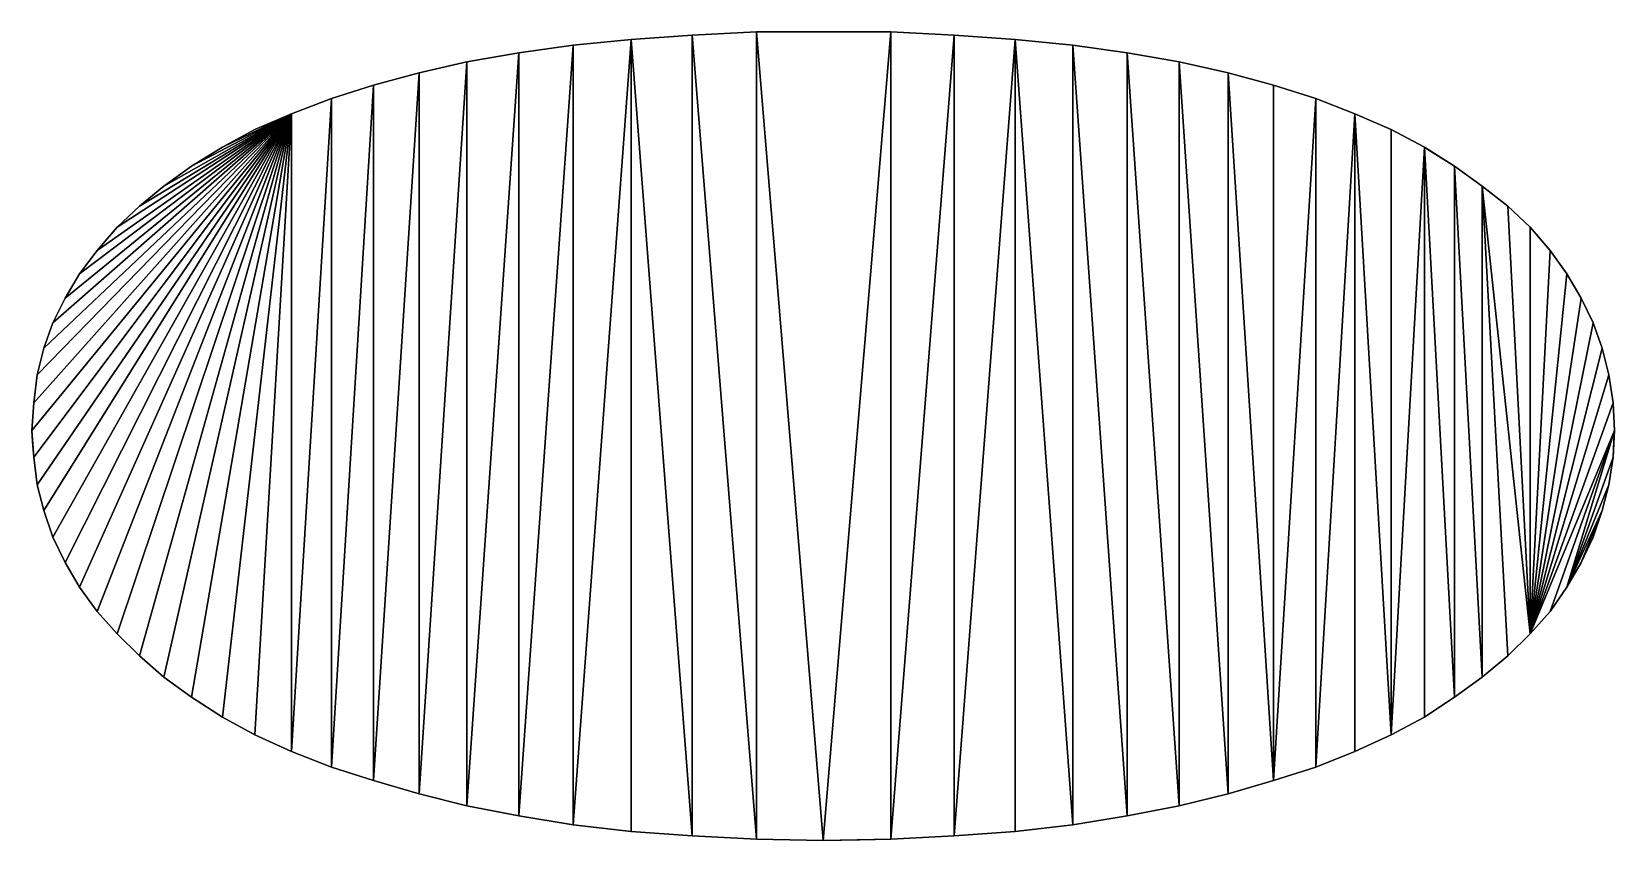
# Model space of a CAD drawing. Header units: inches. Extents: x 62 to 1153, y 3 to 780.
# Drawn here: x 393.945 to 395.371, y 219.602 to 220.33 of the extents above; entities that cross this region are included whole.
import ezdxf

# ---------------------------------------------------------------- set-up
doc = ezdxf.new("R2010")
doc.units = ezdxf.units.IN
doc.header["$MEASUREMENT"] = 0
doc.layers.add('ConstLine', color=6, linetype='Continuous')

msp = doc.modelspace()

# ---------------------------------------------------------------- linework, layer by layer
at = {"layer": 'ConstLine'}
for points in [[(394.4329, 220.3176, 5), (394.3839, 220.3106, 5), (394.3839, 219.6236, 5)], [(394.3839, 219.6236, 5), (394.4329, 219.6156, 5), (394.4329, 220.3176, 5)], [(394.4329, 220.3176, 4), (394.3839, 220.3106, 4), (394.3839, 220.3106, 5)], [(394.4329, 220.3176, 4), (394.3839, 220.3106, 5), (394.4329, 220.3176, 5)], [(394.4849, 220.3226, 5), (394.4329, 220.3176, 5), (394.4329, 219.6156, 5)], [(394.4849, 219.6096, 5), (394.4849, 220.3226, 5), (394.4329, 219.6156, 5)], [(394.4849, 220.3226, 4), (394.4329, 220.3176, 4), (394.4329, 220.3176, 5)], [(394.4849, 220.3226, 4), (394.4329, 220.3176, 5), (394.4849, 220.3226, 5)], [(394.4849, 220.3226, 5), (394.5399, 219.6056, 5), (394.5399, 220.3266, 5)], [(394.5399, 220.3266, 4), (394.4849, 220.3226, 4), (394.4849, 220.3226, 5)], [(394.5399, 220.3266, 4), (394.4849, 220.3226, 5), (394.5399, 220.3266, 5)], [(394.5399, 219.6056, 5), (394.4849, 220.3226, 5), (394.4849, 219.6096, 5)], [(394.5979, 220.3296, 5), (394.5399, 220.3266, 5), (394.5979, 219.6026, 5)], [(394.5979, 220.3296, 5), (394.5979, 220.3296, 4), (394.5399, 220.3266, 4)], [(394.5979, 220.3296, 5), (394.5399, 220.3266, 4), (394.5399, 220.3266, 5)], [(394.5979, 219.6026, 5), (394.5399, 220.3266, 5), (394.5399, 219.6056, 5)], [(394.5979, 220.3296, 5), (394.6579, 219.6016, 5), (394.7189, 220.3296, 5)], [(394.6579, 219.6016, 5), (394.5979, 220.3296, 5), (394.5979, 219.6026, 5)], [(394.5979, 220.3296, 5), (394.7189, 220.3296, 5), (394.5979, 220.3296, 4)], [(394.7189, 220.3296, 4), (394.5979, 220.3296, 4), (394.7189, 220.3296, 5)], [(394.7189, 219.6026, 5), (394.7189, 220.3296, 5), (394.6579, 219.6016, 5)], [(394.7189, 220.3296, 5), (394.7189, 219.6026, 5), (394.7759, 220.3266, 5)], [(394.7759, 220.3266, 4), (394.7189, 220.3296, 4), (394.7189, 220.3296, 5)], [(394.7759, 220.3266, 4), (394.7189, 220.3296, 5), (394.7759, 220.3266, 5)], [(394.7189, 219.6026, 5), (394.7759, 219.6056, 5), (394.7759, 220.3266, 5)], [(394.8309, 220.3226, 5), (394.7759, 220.3266, 5), (394.7759, 219.6056, 5)], [(394.8309, 220.3226, 4), (394.7759, 220.3266, 4), (394.7759, 220.3266, 5)], [(394.8309, 220.3226, 4), (394.7759, 220.3266, 5), (394.8309, 220.3226, 5)], [(394.7759, 219.6056, 5), (394.8309, 219.6096, 5), (394.8309, 220.3226, 5)], [(394.8829, 220.3176, 5), (394.8309, 220.3226, 5), (394.8829, 219.6156, 5)], [(394.8309, 219.6096, 5), (394.8829, 219.6156, 5), (394.8309, 220.3226, 5)], [(394.8829, 220.3176, 4), (394.8309, 220.3226, 4), (394.8309, 220.3226, 5)], [(394.8829, 220.3176, 4), (394.8309, 220.3226, 5), (394.8829, 220.3176, 5)], [(394.9319, 220.3106, 5), (394.8829, 220.3176, 5), (394.9319, 219.6236, 5)], [(394.8829, 219.6156, 5), (394.9319, 219.6236, 5), (394.8829, 220.3176, 5)], [(394.9319, 220.3106, 4), (394.8829, 220.3176, 4), (394.8829, 220.3176, 5)], [(394.9319, 220.3106, 4), (394.8829, 220.3176, 5), (394.9319, 220.3106, 5)], [(394.3839, 220.3106, 5), (394.3369, 220.3026, 5), (394.3369, 219.6326, 5)], [(394.3369, 219.6326, 5), (394.3839, 219.6236, 5), (394.3839, 220.3106, 5)], [(394.3839, 220.3106, 4), (394.3369, 220.3026, 4), (394.3369, 220.3026, 5)], [(394.3839, 220.3106, 4), (394.3369, 220.3026, 5), (394.3839, 220.3106, 5)], [(394.9319, 219.6236, 5), (394.9789, 219.6326, 5), (394.9319, 220.3106, 5)], [(394.9789, 220.3026, 5), (394.9319, 220.3106, 5), (394.9789, 219.6326, 5)], [(394.9789, 220.3026, 4), (394.9319, 220.3106, 4), (394.9319, 220.3106, 5)], [(394.9789, 220.3026, 4), (394.9319, 220.3106, 5), (394.9789, 220.3026, 5)], [(394.2939, 220.2926, 5), (394.2529, 220.2816, 5), (394.2529, 219.6556, 5)], [(394.2529, 219.6556, 5), (394.2939, 219.6436, 5), (394.2939, 220.2926, 5)], [(394.2939, 220.2926, 4), (394.2529, 220.2816, 4), (394.2529, 220.2816, 5)], [(394.2939, 220.2926, 4), (394.2529, 220.2816, 5), (394.2939, 220.2926, 5)], [(394.2939, 219.6436, 5), (394.3369, 219.6326, 5), (394.3369, 220.3026, 5)], [(394.3369, 220.3026, 5), (394.2939, 220.2926, 5), (394.2939, 219.6436, 5)], [(394.3369, 220.3026, 4), (394.2939, 220.2926, 4), (394.2939, 220.2926, 5)], [(394.3369, 220.3026, 4), (394.2939, 220.2926, 5), (394.3369, 220.3026, 5)], [(394.9789, 219.6326, 5), (395.0229, 219.6436, 5), (394.9789, 220.3026, 5)], [(395.0229, 220.2926, 5), (394.9789, 220.3026, 5), (395.0229, 219.6436, 5)], [(395.0229, 220.2926, 4), (394.9789, 220.3026, 4), (394.9789, 220.3026, 5)], [(395.0229, 220.2926, 4), (394.9789, 220.3026, 5), (395.0229, 220.2926, 5)], [(395.0639, 220.2816, 5), (395.0229, 220.2926, 5), (395.0639, 219.6556, 5)], [(395.0229, 219.6436, 5), (395.0639, 219.6556, 5), (395.0229, 220.2926, 5)], [(395.0639, 220.2816, 4), (395.0229, 220.2926, 4), (395.0229, 220.2926, 5)], [(395.0639, 220.2816, 4), (395.0229, 220.2926, 5), (395.0639, 220.2816, 5)], [(394.2529, 220.2816, 5), (394.2149, 220.2696, 5), (394.2149, 219.6676, 5)], [(394.2149, 219.6676, 5), (394.2529, 219.6556, 5), (394.2529, 220.2816, 5)], [(394.2529, 220.2816, 4), (394.2149, 220.2696, 4), (394.2149, 220.2696, 5)], [(394.2529, 220.2816, 4), (394.2149, 220.2696, 5), (394.2529, 220.2816, 5)], [(395.1019, 220.2696, 5), (395.0639, 220.2816, 5), (395.0639, 219.6556, 5)], [(395.1019, 220.2696, 4), (395.0639, 220.2816, 4), (395.0639, 220.2816, 5)], [(395.1019, 220.2696, 4), (395.0639, 220.2816, 5), (395.1019, 220.2696, 5)], [(394.2149, 220.2696, 5), (394.1789, 220.2556, 5), (394.1789, 219.6816, 5)], [(394.1789, 219.6816, 5), (394.2149, 219.6676, 5), (394.2149, 220.2696, 5)], [(394.2149, 220.2696, 4), (394.1789, 220.2556, 4), (394.1789, 220.2556, 5)], [(394.2149, 220.2696, 4), (394.1789, 220.2556, 5), (394.2149, 220.2696, 5)], [(395.0639, 219.6556, 5), (395.1019, 219.6676, 5), (395.1019, 220.2696, 5)], [(395.1369, 220.2556, 5), (395.1019, 220.2696, 5), (395.1019, 219.6676, 5)], [(395.1369, 220.2556, 4), (395.1019, 220.2696, 4), (395.1019, 220.2696, 5)], [(395.1369, 220.2556, 4), (395.1019, 220.2696, 5), (395.1369, 220.2556, 5)], [(393.9449, 219.9706, 5), (393.9469, 219.9466, 5), (394.1789, 220.2556, 5)], [(394.1789, 220.2556, 5), (393.9469, 219.9956, 5), (393.9449, 219.9706, 5)], [(393.9469, 219.9466, 5), (393.9499, 219.9216, 5), (394.1789, 220.2556, 5)], [(394.1789, 220.2556, 5), (393.9499, 220.0206, 5), (393.9469, 219.9956, 5)], [(394.1789, 220.2556, 5), (393.9559, 220.0446, 5), (393.9499, 220.0206, 5)], [(393.9499, 219.9216, 5), (393.9559, 219.8986, 5), (394.1789, 220.2556, 5)], [(393.9559, 219.8986, 5), (393.9639, 219.8746, 5), (394.1789, 220.2556, 5)], [(394.1789, 220.2556, 5), (393.9639, 220.0676, 5), (393.9559, 220.0446, 5)], [(393.9639, 219.8746, 5), (393.9749, 219.8516, 5), (394.1789, 220.2556, 5)], [(394.1789, 220.2556, 5), (393.9749, 220.0896, 5), (393.9639, 220.0676, 5)], [(393.9749, 219.8516, 5), (393.9879, 219.8296, 5), (394.1789, 220.2556, 5)], [(394.1789, 220.2556, 5), (393.9879, 220.1116, 5), (393.9749, 220.0896, 5)], [(393.9879, 219.8296, 5), (394.0039, 219.8076, 5), (394.1789, 220.2556, 5)], [(394.1789, 220.2556, 5), (394.0039, 220.1326, 5), (393.9879, 220.1116, 5)], [(394.1789, 220.2556, 5), (394.0219, 220.1536, 5), (394.0039, 220.1326, 5)], [(394.0039, 219.8076, 5), (394.0219, 219.7876, 5), (394.1789, 220.2556, 5)], [(394.1789, 220.2556, 5), (394.0419, 220.1726, 5), (394.0219, 220.1536, 5)], [(394.0219, 219.7876, 5), (394.0419, 219.7676, 5), (394.1789, 220.2556, 5)], [(394.1789, 220.2556, 5), (394.0639, 220.1906, 5), (394.0419, 220.1726, 5)], [(394.0419, 219.7676, 5), (394.0639, 219.7486, 5), (394.1789, 220.2556, 5)], [(394.1789, 220.2556, 5), (394.0889, 220.2086, 5), (394.0639, 220.1906, 5)], [(394.0639, 219.7486, 5), (394.0889, 219.7306, 5), (394.1789, 220.2556, 5)], [(394.1789, 220.2556, 5), (394.1169, 220.2256, 5), (394.0889, 220.2086, 5)], [(394.0889, 219.7306, 5), (394.1169, 219.7126, 5), (394.1789, 220.2556, 5)], [(394.1789, 220.2556, 5), (394.1459, 220.2416, 5), (394.1169, 220.2256, 5)], [(394.1169, 219.7126, 5), (394.1459, 219.6966, 5), (394.1789, 220.2556, 5)], [(394.1459, 219.6966, 5), (394.1789, 219.6816, 5), (394.1789, 220.2556, 5)], [(394.1789, 220.2556, 4), (394.1459, 220.2416, 4), (394.1459, 220.2416, 5)], [(394.1789, 220.2556, 4), (394.1459, 220.2416, 5), (394.1789, 220.2556, 5)], [(395.1019, 219.6676, 5), (395.1369, 219.6816, 5), (395.1369, 220.2556, 5)], [(395.1369, 219.6816, 5), (395.1699, 219.6966, 5), (395.1369, 220.2556, 5)], [(395.1699, 220.2416, 5), (395.1369, 220.2556, 5), (395.1699, 219.6966, 5)], [(395.1699, 220.2416, 4), (395.1369, 220.2556, 4), (395.1369, 220.2556, 5)], [(395.1699, 220.2416, 4), (395.1369, 220.2556, 5), (395.1699, 220.2416, 5)], [(394.1459, 220.2416, 4), (394.1169, 220.2256, 4), (394.1169, 220.2256, 5)], [(394.1459, 220.2416, 4), (394.1169, 220.2256, 5), (394.1459, 220.2416, 5)], [(395.1999, 220.2256, 5), (395.1699, 220.2416, 5), (395.1699, 219.6966, 5)], [(395.1999, 220.2256, 4), (395.1699, 220.2416, 4), (395.1699, 220.2416, 5)], [(395.1999, 220.2256, 4), (395.1699, 220.2416, 5), (395.1999, 220.2256, 5)], [(394.1169, 220.2256, 4), (394.0889, 220.2086, 4), (394.0889, 220.2086, 5)], [(394.1169, 220.2256, 4), (394.0889, 220.2086, 5), (394.1169, 220.2256, 5)], [(395.1699, 219.6966, 5), (395.1999, 219.7126, 5), (395.1999, 220.2256, 5)], [(395.1999, 219.7126, 5), (395.2269, 219.7306, 5), (395.1999, 220.2256, 5)], [(395.2269, 220.2086, 5), (395.1999, 220.2256, 5), (395.2269, 219.7306, 5)], [(395.2029, 220.2237, 4), (395.1999, 220.2256, 4), (395.1999, 220.2256, 5)], [(395.2029, 220.2237, 4), (395.1999, 220.2256, 5), (395.2269, 220.2086, 5)], [(395.2269, 220.2086, 4), (395.2029, 220.2237, 4), (395.2269, 220.2086, 5)], [(394.0889, 220.2086, 4), (394.0639, 220.1906, 4), (394.0639, 220.1906, 5)], [(394.0889, 220.2086, 4), (394.0639, 220.1906, 5), (394.0889, 220.2086, 5)], [(395.2269, 220.2086, 5), (395.2519, 219.7486, 5), (395.2519, 220.1906, 5)], [(395.2269, 219.7306, 5), (395.2519, 219.7486, 5), (395.2269, 220.2086, 5)], [(395.2519, 220.1906, 4), (395.2269, 220.2086, 4), (395.2269, 220.2086, 5)], [(395.2519, 220.1906, 4), (395.2269, 220.2086, 5), (395.2519, 220.1906, 5)], [(394.0639, 220.1906, 4), (394.0419, 220.1726, 4), (394.0419, 220.1726, 5)], [(394.0639, 220.1906, 4), (394.0419, 220.1726, 5), (394.0639, 220.1906, 5)], [(395.2519, 220.1906, 5), (395.2949, 219.7876, 5), (395.2749, 220.1726, 5)], [(395.2749, 219.7676, 5), (395.2519, 220.1906, 5), (395.2519, 219.7486, 5)], [(395.2949, 219.7876, 5), (395.2519, 220.1906, 5), (395.2749, 219.7676, 5)], [(395.2749, 220.1726, 4), (395.2519, 220.1906, 4), (395.2519, 220.1906, 5)], [(395.2749, 220.1726, 4), (395.2519, 220.1906, 5), (395.2749, 220.1726, 5)], [(394.0419, 220.1726, 4), (394.0219, 220.1536, 4), (394.0219, 220.1536, 5)], [(394.0419, 220.1726, 4), (394.0219, 220.1536, 5), (394.0419, 220.1726, 5)], [(395.2749, 220.1726, 5), (395.2949, 219.7876, 5), (395.2949, 220.1536, 5)], [(395.2949, 220.1536, 4), (395.2749, 220.1726, 4), (395.2749, 220.1726, 5)], [(395.2949, 220.1536, 4), (395.2749, 220.1726, 5), (395.2949, 220.1536, 5)], [(394.0219, 220.1536, 4), (394.0039, 220.1326, 4), (394.0039, 220.1326, 5)], [(394.0219, 220.1536, 4), (394.0039, 220.1326, 5), (394.0219, 220.1536, 5)], [(395.2949, 220.1536, 5), (395.2949, 219.7876, 5), (395.3129, 220.1326, 5)], [(395.2949, 220.1536, 4), (395.2949, 220.1536, 5), (395.3129, 220.1326, 5)], [(395.2949, 220.1536, 4), (395.3129, 220.1326, 5), (395.3129, 220.1326, 4)], [(394.0039, 220.1326, 4), (393.9879, 220.1116, 4), (393.9879, 220.1116, 5)], [(394.0039, 220.1326, 4), (393.9879, 220.1116, 5), (394.0039, 220.1326, 5)], [(395.3129, 220.1326, 5), (395.2949, 219.7876, 5), (395.3279, 220.1116, 5)], [(395.3129, 220.1326, 4), (395.3129, 220.1326, 5), (395.3279, 220.1116, 5)], [(395.3129, 220.1326, 4), (395.3279, 220.1116, 5), (395.3279, 220.1116, 4)], [(393.9879, 220.1116, 4), (393.9749, 220.0896, 4), (393.9749, 220.0896, 5)], [(393.9879, 220.1116, 4), (393.9749, 220.0896, 5), (393.9879, 220.1116, 5)], [(395.3279, 220.1116, 5), (395.2949, 219.7876, 5), (395.3409, 220.0896, 5)], [(395.3279, 220.1116, 4), (395.3279, 220.1116, 5), (395.3409, 220.0896, 5)], [(395.3279, 220.1116, 4), (395.3409, 220.0896, 5), (395.3409, 220.0896, 4)], [(393.9749, 220.0896, 4), (393.9639, 220.0676, 4), (393.9639, 220.0676, 5)], [(393.9749, 220.0896, 4), (393.9639, 220.0676, 5), (393.9749, 220.0896, 5)], [(395.3409, 220.0896, 5), (395.2949, 219.7876, 5), (395.3519, 220.0676, 5)], [(395.3409, 220.0896, 4), (395.3409, 220.0896, 5), (395.3519, 220.0676, 5)], [(395.3409, 220.0896, 4), (395.3519, 220.0676, 5), (395.3519, 220.0676, 4)], [(393.9639, 220.0676, 4), (393.9559, 220.0446, 4), (393.9559, 220.0446, 5)], [(393.9639, 220.0676, 4), (393.9559, 220.0446, 5), (393.9639, 220.0676, 5)], [(395.3519, 220.0676, 5), (395.2949, 219.7876, 5), (395.3599, 220.0446, 5)], [(395.3519, 220.0676, 4), (395.3519, 220.0676, 5), (395.3599, 220.0446, 5)], [(395.3519, 220.0676, 4), (395.3599, 220.0446, 5), (395.3599, 220.0446, 4)], [(393.9559, 220.0446, 4), (393.9499, 220.0206, 4), (393.9499, 220.0206, 5)], [(393.9559, 220.0446, 4), (393.9499, 220.0206, 5), (393.9559, 220.0446, 5)], [(395.3599, 220.0446, 5), (395.2949, 219.7876, 5), (395.3659, 220.0206, 5)], [(395.3599, 220.0446, 4), (395.3599, 220.0446, 5), (395.3659, 220.0206, 5)], [(395.3599, 220.0446, 4), (395.3659, 220.0206, 5), (395.3659, 220.0206, 4)], [(393.9499, 220.0206, 4), (393.9469, 219.9956, 4), (393.9469, 219.9956, 5)], [(393.9499, 220.0206, 4), (393.9469, 219.9956, 5), (393.9499, 220.0206, 5)], [(395.3659, 220.0206, 5), (395.2949, 219.7876, 5), (395.3699, 219.9956, 5)], [(395.3659, 220.0206, 4), (395.3659, 220.0206, 5), (395.3699, 219.9956, 5)], [(395.3659, 220.0206, 4), (395.3699, 219.9956, 5), (395.3699, 219.9956, 4)], [(393.9469, 219.9956, 4), (393.9449, 219.9706, 4), (393.9449, 219.9706, 5)], [(393.9469, 219.9956, 4), (393.9449, 219.9706, 5), (393.9469, 219.9956, 5)], [(395.3709, 219.9706, 5), (395.3699, 219.9956, 5), (395.2949, 219.7876, 5)], [(395.3699, 219.9956, 4), (395.3699, 219.9956, 5), (395.3709, 219.9706, 5)], [(395.3699, 219.9956, 4), (395.3709, 219.9706, 5), (395.3709, 219.9706, 4)], [(393.9449, 219.9706, 4), (393.9457, 219.9606, 4), (393.9449, 219.9706, 5)], [(393.9457, 219.9606, 4), (393.9469, 219.9466, 5), (393.9449, 219.9706, 5)], [(393.9457, 219.9606, 4), (393.9469, 219.9466, 4), (393.9469, 219.9466, 5)], [(395.2949, 219.7876, 5), (395.3129, 219.8076, 5), (395.3709, 219.9706, 5)], [(395.3129, 219.8076, 5), (395.3279, 219.8296, 5), (395.3709, 219.9706, 5)], [(395.3699, 219.9466, 5), (395.3709, 219.9706, 5), (395.3279, 219.8296, 5)], [(395.3709, 219.9706, 5), (395.3699, 219.9466, 5), (395.3704, 219.9606, 4)], [(395.3699, 219.9466, 4), (395.3704, 219.9606, 4), (395.3699, 219.9466, 5)], [(395.3704, 219.9606, 4), (395.3709, 219.9706, 4), (395.3709, 219.9706, 5)], [(393.9469, 219.9466, 4), (393.9499, 219.9216, 4), (393.9499, 219.9216, 5)], [(393.9469, 219.9466, 4), (393.9499, 219.9216, 5), (393.9469, 219.9466, 5)], [(395.3699, 219.9466, 5), (395.3279, 219.8296, 5), (395.3659, 219.9216, 5)], [(395.3659, 219.9216, 4), (395.3699, 219.9466, 4), (395.3699, 219.9466, 5)], [(395.3659, 219.9216, 4), (395.3699, 219.9466, 5), (395.3659, 219.9216, 5)], [(393.9499, 219.9216, 4), (393.9559, 219.8986, 4), (393.9559, 219.8986, 5)], [(393.9499, 219.9216, 4), (393.9559, 219.8986, 5), (393.9499, 219.9216, 5)], [(395.3659, 219.9216, 5), (395.3279, 219.8296, 5), (395.3599, 219.8986, 5)], [(395.3599, 219.8986, 4), (395.3659, 219.9216, 4), (395.3659, 219.9216, 5)], [(395.3599, 219.8986, 4), (395.3659, 219.9216, 5), (395.3599, 219.8986, 5)], [(393.9559, 219.8986, 4), (393.9639, 219.8746, 4), (393.9639, 219.8746, 5)], [(393.9559, 219.8986, 4), (393.9639, 219.8746, 5), (393.9559, 219.8986, 5)], [(395.3409, 219.8516, 5), (395.3599, 219.8986, 5), (395.3279, 219.8296, 5)], [(395.3519, 219.8746, 5), (395.3599, 219.8986, 5), (395.3409, 219.8516, 5)], [(395.3519, 219.8746, 4), (395.3599, 219.8986, 4), (395.3599, 219.8986, 5)], [(395.3519, 219.8746, 4), (395.3599, 219.8986, 5), (395.3519, 219.8746, 5)], [(393.9639, 219.8746, 4), (393.9749, 219.8516, 4), (393.9749, 219.8516, 5)], [(393.9639, 219.8746, 4), (393.9749, 219.8516, 5), (393.9639, 219.8746, 5)], [(395.3409, 219.8516, 4), (395.3519, 219.8746, 4), (395.3519, 219.8746, 5)], [(395.3409, 219.8516, 4), (395.3519, 219.8746, 5), (395.3409, 219.8516, 5)], [(393.9749, 219.8516, 4), (393.9879, 219.8296, 4), (393.9879, 219.8296, 5)], [(393.9749, 219.8516, 4), (393.9879, 219.8296, 5), (393.9749, 219.8516, 5)], [(395.3279, 219.8296, 4), (395.3409, 219.8516, 4), (395.3409, 219.8516, 5)], [(395.3279, 219.8296, 4), (395.3409, 219.8516, 5), (395.3279, 219.8296, 5)], [(393.9879, 219.8296, 4), (394.0039, 219.8076, 4), (394.0039, 219.8076, 5)], [(393.9879, 219.8296, 4), (394.0039, 219.8076, 5), (393.9879, 219.8296, 5)], [(395.3129, 219.8076, 4), (395.3279, 219.8296, 4), (395.3279, 219.8296, 5)], [(395.3129, 219.8076, 4), (395.3279, 219.8296, 5), (395.3129, 219.8076, 5)], [(394.0039, 219.8076, 4), (394.0219, 219.7876, 4), (394.0219, 219.7876, 5)], [(394.0039, 219.8076, 4), (394.0219, 219.7876, 5), (394.0039, 219.8076, 5)], [(395.2949, 219.7876, 4), (395.3129, 219.8076, 4), (395.3129, 219.8076, 5)], [(395.2949, 219.7876, 4), (395.3129, 219.8076, 5), (395.2949, 219.7876, 5)], [(394.0219, 219.7876, 4), (394.0419, 219.7676, 4), (394.0419, 219.7676, 5)], [(394.0219, 219.7876, 4), (394.0419, 219.7676, 5), (394.0219, 219.7876, 5)], [(395.2749, 219.7676, 4), (395.2949, 219.7876, 4), (395.2949, 219.7876, 5)], [(395.2749, 219.7676, 4), (395.2949, 219.7876, 5), (395.2749, 219.7676, 5)], [(394.0639, 219.7486, 4), (394.0639, 219.7486, 5), (394.0419, 219.7676, 5)], [(394.0639, 219.7486, 4), (394.0419, 219.7676, 5), (394.0419, 219.7676, 4)], [(395.2519, 219.7486, 4), (395.2749, 219.7676, 4), (395.2749, 219.7676, 5)], [(395.2519, 219.7486, 4), (395.2749, 219.7676, 5), (395.2519, 219.7486, 5)], [(394.0889, 219.7306, 4), (394.0889, 219.7306, 5), (394.0639, 219.7486, 5)], [(394.0889, 219.7306, 4), (394.0639, 219.7486, 5), (394.0639, 219.7486, 4)], [(395.2269, 219.7306, 4), (395.2519, 219.7486, 4), (395.2519, 219.7486, 5)], [(395.2269, 219.7306, 4), (395.2519, 219.7486, 5), (395.2269, 219.7306, 5)], [(394.1169, 219.7126, 4), (394.1169, 219.7126, 5), (394.0889, 219.7306, 5)], [(394.1169, 219.7126, 4), (394.0889, 219.7306, 5), (394.0889, 219.7306, 4)], [(395.2269, 219.7306, 5), (395.1999, 219.7126, 5), (395.2029, 219.7146, 4)], [(395.2029, 219.7146, 4), (395.2269, 219.7306, 4), (395.2269, 219.7306, 5)], [(394.1459, 219.6966, 4), (394.1459, 219.6966, 5), (394.1169, 219.7126, 5)], [(394.1459, 219.6966, 4), (394.1169, 219.7126, 5), (394.1169, 219.7126, 4)], [(395.1999, 219.7126, 4), (395.1999, 219.7126, 5), (395.1699, 219.6966, 5)], [(395.1999, 219.7126, 4), (395.1699, 219.6966, 5), (395.1699, 219.6966, 4)], [(395.1999, 219.7126, 4), (395.2029, 219.7146, 4), (395.1999, 219.7126, 5)], [(394.1789, 219.6816, 5), (394.1459, 219.6966, 5), (394.1459, 219.6966, 4)], [(394.1789, 219.6816, 5), (394.1459, 219.6966, 4), (394.1789, 219.6816, 4)], [(395.1699, 219.6966, 4), (395.1699, 219.6966, 5), (395.1369, 219.6816, 5)], [(395.1699, 219.6966, 4), (395.1369, 219.6816, 5), (395.1369, 219.6816, 4)], [(394.2149, 219.6676, 4), (394.2149, 219.6676, 5), (394.1789, 219.6816, 5)], [(394.2149, 219.6676, 4), (394.1789, 219.6816, 5), (394.1789, 219.6816, 4)], [(395.1369, 219.6816, 4), (395.1369, 219.6816, 5), (395.1019, 219.6676, 5)], [(395.1369, 219.6816, 4), (395.1019, 219.6676, 5), (395.1019, 219.6676, 4)], [(394.2529, 219.6556, 4), (394.2529, 219.6556, 5), (394.2149, 219.6676, 5)], [(394.2529, 219.6556, 4), (394.2149, 219.6676, 5), (394.2149, 219.6676, 4)], [(395.1019, 219.6676, 4), (395.1019, 219.6676, 5), (395.0639, 219.6556, 5)], [(395.1019, 219.6676, 4), (395.0639, 219.6556, 5), (395.0639, 219.6556, 4)], [(394.2939, 219.6436, 4), (394.2939, 219.6436, 5), (394.2529, 219.6556, 5)], [(394.2939, 219.6436, 4), (394.2529, 219.6556, 5), (394.2529, 219.6556, 4)], [(395.0639, 219.6556, 4), (395.0639, 219.6556, 5), (395.0229, 219.6436, 5)], [(395.0639, 219.6556, 4), (395.0229, 219.6436, 5), (395.0229, 219.6436, 4)], [(394.3369, 219.6326, 4), (394.3369, 219.6326, 5), (394.2939, 219.6436, 5)], [(394.3369, 219.6326, 4), (394.2939, 219.6436, 5), (394.2939, 219.6436, 4)], [(394.3839, 219.6236, 4), (394.3839, 219.6236, 5), (394.3369, 219.6326, 5)], [(394.3839, 219.6236, 4), (394.3369, 219.6326, 5), (394.3369, 219.6326, 4)], [(394.9789, 219.6326, 4), (394.9789, 219.6326, 5), (394.9319, 219.6236, 5)], [(394.9789, 219.6326, 4), (394.9319, 219.6236, 5), (394.9319, 219.6236, 4)], [(395.0229, 219.6436, 4), (395.0229, 219.6436, 5), (394.9789, 219.6326, 5)], [(395.0229, 219.6436, 4), (394.9789, 219.6326, 5), (394.9789, 219.6326, 4)], [(394.4329, 219.6156, 4), (394.4329, 219.6156, 5), (394.3839, 219.6236, 5)], [(394.4329, 219.6156, 4), (394.3839, 219.6236, 5), (394.3839, 219.6236, 4)], [(394.9319, 219.6236, 4), (394.9319, 219.6236, 5), (394.8829, 219.6156, 5)], [(394.9319, 219.6236, 4), (394.8829, 219.6156, 5), (394.8829, 219.6156, 4)], [(394.4849, 219.6096, 4), (394.4849, 219.6096, 5), (394.4329, 219.6156, 5)], [(394.4849, 219.6096, 4), (394.4329, 219.6156, 5), (394.4329, 219.6156, 4)], [(394.5399, 219.6056, 4), (394.5399, 219.6056, 5), (394.4849, 219.6096, 5)], [(394.5399, 219.6056, 4), (394.4849, 219.6096, 5), (394.4849, 219.6096, 4)], [(394.5979, 219.6026, 4), (394.5979, 219.6026, 5), (394.5399, 219.6056, 5)], [(394.5979, 219.6026, 4), (394.5399, 219.6056, 5), (394.5399, 219.6056, 4)], [(394.7759, 219.6056, 4), (394.7759, 219.6056, 5), (394.7189, 219.6026, 5)], [(394.7759, 219.6056, 4), (394.7189, 219.6026, 5), (394.7189, 219.6026, 4)], [(394.8309, 219.6096, 4), (394.8309, 219.6096, 5), (394.7759, 219.6056, 5)], [(394.8309, 219.6096, 4), (394.7759, 219.6056, 5), (394.7759, 219.6056, 4)], [(394.8829, 219.6156, 4), (394.8829, 219.6156, 5), (394.8309, 219.6096, 5)], [(394.8829, 219.6156, 4), (394.8309, 219.6096, 5), (394.8309, 219.6096, 4)], [(394.6579, 219.6016, 4), (394.6579, 219.6016, 5), (394.5979, 219.6026, 5)], [(394.6579, 219.6016, 4), (394.5979, 219.6026, 5), (394.5979, 219.6026, 4)], [(394.7189, 219.6026, 5), (394.6579, 219.6016, 5), (394.6909, 219.6022, 4)], [(394.6579, 219.6016, 4), (394.6909, 219.6022, 4), (394.6579, 219.6016, 5)], [(394.7189, 219.6026, 4), (394.7189, 219.6026, 5), (394.6909, 219.6022, 4)]]:
    msp.add_3dface(points, dxfattribs=at)

doc.saveas('drawing.dxf')
